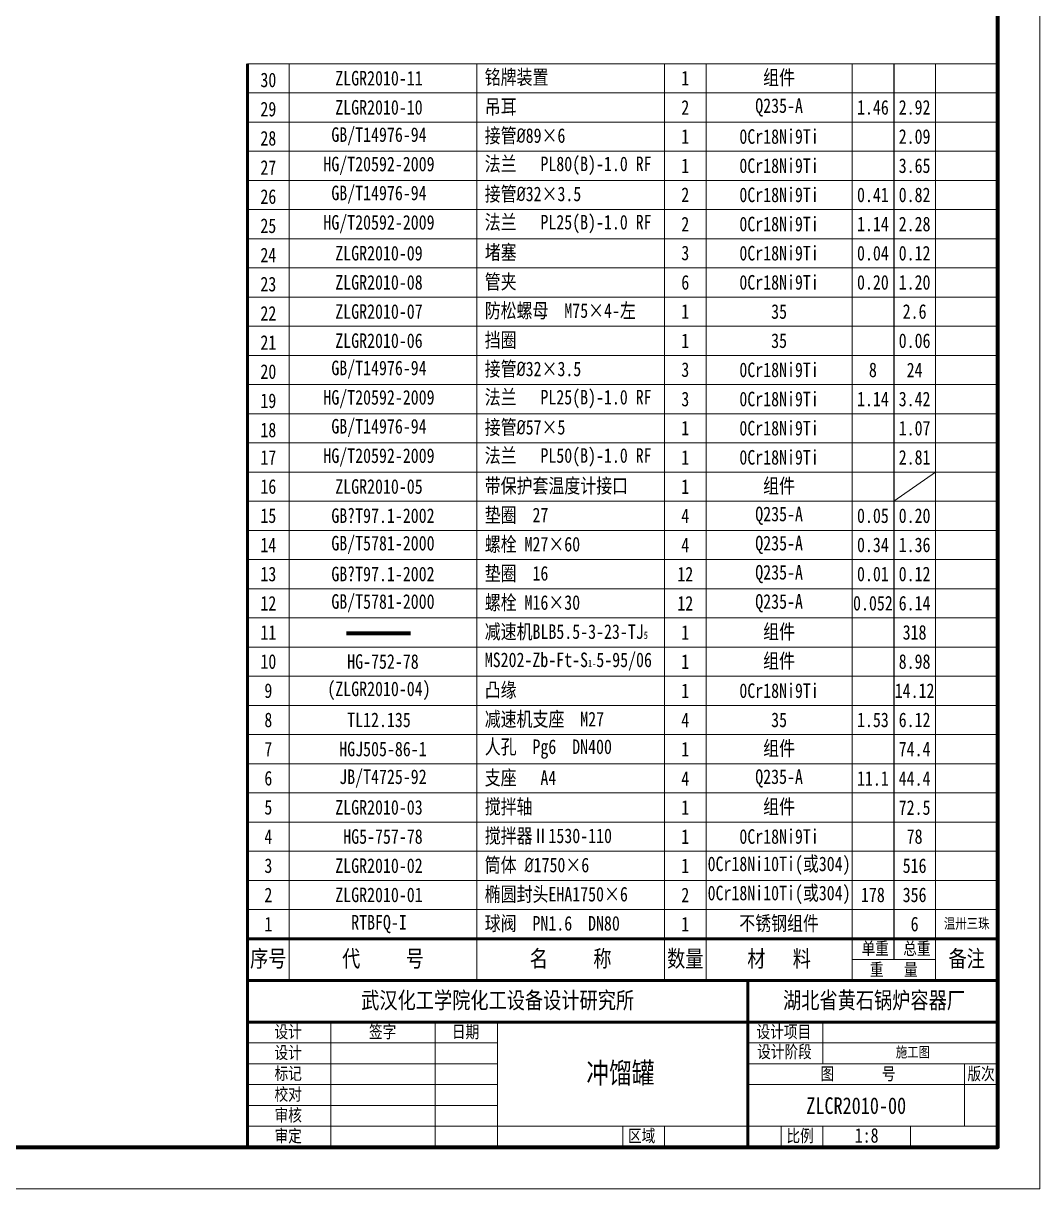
# Model space of a CAD drawing. Extents: x -49005 to 5786, y 3040 to 28144.
# Drawn here: x -46219 to -44269, y 17833 to 20071 of the extents above; entities that cross this region are included whole.
import ezdxf

# ---------------------------------------------------------------- set-up
doc = ezdxf.new("R2010")
doc.units = 0
doc.header["$LTSCALE"] = 6
doc.layers.get('0').update_dxf_attribs({"linetype": 'CONTINUOUS', "lineweight": 20})
doc.layers.add('CON', color=7, linetype='CONTINUOUS', lineweight=70)
doc.layers.add('harch', color=3, linetype='CONTINUOUS')
doc.styles.get("Standard").update_dxf_attribs({"font": 'SIMFANG.TTF', "width": 0.8})

msp = doc.modelspace()

# ---------------------------------------------------------------- linework, layer by layer
at = {"lineweight": 50}
for p, q in [((-45788.64, 18233.49), (-45788.64, 19993.49)), ((-45788.64, 18313.49), (-44348.64, 18313.49)), ((-45788.64, 18233.49), (-44348.64, 18233.49)), ((-45788.64, 18233.49), (-45788.64, 17913.49)), ((-44828.64, 17913.49), (-44828.64, 18233.49)), ((-45788.64, 18153.49), (-44348.64, 18153.49))]:
    msp.add_line(p, q, dxfattribs=at)
for p, q in [((-45788.64, 19993.49), (-44348.64, 19993.49)), ((-45708.64, 19993.49), (-45708.64, 18233.49)), ((-45348.64, 19993.49), (-45348.64, 18233.49)), ((-44988.64, 19993.49), (-44988.64, 18233.49)), ((-44908.64, 19993.49), (-44908.64, 18233.49)), ((-44628.64, 19993.49), (-44628.64, 18233.49)), ((-44468.64, 19993.49), (-44468.64, 18233.49)), ((-45788.64, 19937.49), (-44348.64, 19937.49)), ((-45788.64, 19881.49), (-44348.64, 19881.49)), ((-45788.64, 19825.49), (-44348.64, 19825.49)), ((-45788.64, 19769.49), (-44348.64, 19769.49)), ((-45788.64, 19713.49), (-44348.64, 19713.49)), ((-45788.64, 19657.49), (-44348.64, 19657.49)), ((-45788.64, 19601.49), (-44348.64, 19601.49)), ((-45788.64, 19545.49), (-44348.64, 19545.49)), ((-45788.64, 19489.49), (-44348.64, 19489.49)), ((-45788.64, 19433.49), (-44348.64, 19433.49)), ((-45788.64, 19377.49), (-44348.64, 19377.49)), ((-45788.64, 19321.49), (-44348.64, 19321.49)), ((-45788.64, 19265.49), (-44348.64, 19265.49)), ((-45788.64, 19209.49), (-44348.64, 19209.49)), ((-45788.64, 19153.49), (-44348.64, 19153.49)), ((-45788.64, 19097.49), (-44348.64, 19097.49)), ((-45788.64, 19041.49), (-44348.64, 19041.49)), ((-45788.64, 18985.49), (-44348.64, 18985.49)), ((-45788.64, 18929.49), (-44348.64, 18929.49)), ((-45788.64, 18873.49), (-44348.64, 18873.49)), ((-45788.64, 18817.49), (-44348.64, 18817.49)), ((-45788.64, 18761.49), (-44348.64, 18761.49)), ((-45788.64, 18705.49), (-44348.64, 18705.49)), ((-45788.64, 18649.49), (-44348.64, 18649.49)), ((-45788.64, 18593.49), (-44348.64, 18593.49)), ((-45788.64, 18537.49), (-44348.64, 18537.49)), ((-45788.64, 18481.49), (-44348.64, 18481.49)), ((-45788.64, 18425.49), (-44348.64, 18425.49)), ((-45788.64, 18369.49), (-44348.64, 18369.49)), ((-44628.64, 18273.49), (-44468.64, 18273.49)), ((-45788.64, 18233.49), (-44348.64, 18233.49)), ((-45788.64, 18233.49), (-45308.64, 18233.49)), ((-45628.64, 17913.49), (-45628.64, 18153.49)), ((-45428.64, 17913.49), (-45428.64, 18153.49)), ((-45308.64, 17913.49), (-45308.64, 18153.49)), ((-44684.64, 18073.49), (-44684.64, 18153.49)), ((-45788.64, 18113.49), (-45308.64, 18113.49)), ((-44828.64, 18113.49), (-44348.64, 18113.49)), ((-45788.64, 18073.49), (-45308.64, 18073.49)), ((-44828.64, 18073.49), (-44348.64, 18073.49)), ((-44412.64, 18073.49), (-44412.64, 17953.49)), ((-44348.64, 18073.49), (-44412.64, 18073.49)), ((-45788.64, 18033.49), (-45308.64, 18033.49)), ((-44828.64, 18033.49), (-44348.64, 18033.49)), ((-45788.64, 17993.49), (-45308.64, 17993.49)), ((-45788.64, 17953.49), (-44348.64, 17953.49)), ((-45068.64, 17913.49), (-45068.64, 17953.49)), ((-44988.64, 17913.49), (-44988.64, 17953.49)), ((-44764.64, 17913.49), (-44764.64, 17953.49)), ((-44684.64, 17913.49), (-44684.64, 17953.49)), ((-44516.64, 17913.49), (-44516.64, 17953.49))]:
    msp.add_line(p, q)
at = {"lineweight": -2}
msp.add_line((-44548.64, 19993.49), (-44548.64, 18273.49), dxfattribs=at)
at = {"lineweight": 70}
msp.add_line((-45598.55, 18899.91), (-45475.69, 18899.91), dxfattribs=at)
msp.add_lwpolyline([(-49004.64, 17833.49), (-44268.64, 17833.49), (-44268.64, 24545.49), (-49004.64, 24545.49)], close=True)
msp.add_lwpolyline([(-48804.64, 17913.49), (-44348.64, 17913.49), (-44348.64, 24465.49), (-48804.64, 24465.49)], close=True, dxfattribs=at)
at = {"layer": 'harch', "lineweight": 18}
msp.add_line((-44548.64, 19153.49), (-44468.64, 19209.49), dxfattribs=at)

# ---------------------------------------------------------------- texts
for s, insert, char_height, width, attachment_point in [(' 铭牌装置', (-45348.64, 19965.95), 28, 360, 4), ('组件', (-44768.64, 19965.49), 28, 280, 5), ('30', (-45748.64, 19962.17), 28, 80, 5), ('ZLGR2010-11', (-45536.32, 19965.49), 28, 344.6332, 5), ('1', (-44948.64, 19965.95), 28, 80, 5), ('29', (-45748.64, 19906.17), 28, 80, 5), ('ZLGR2010-10', (-45536.32, 19909.49), 28, 344.6332, 5), (' 吊耳', (-45348.64, 19909.49), 28, 360, 4), ('2', (-44948.64, 19909.49), 28, 80, 5), ('Q235-A', (-44768.64, 19909.49), 28, 280, 5), ('1.46', (-44588.64, 19909.49), 28, 80, 5), ('2.92', (-44508.64, 19909.49), 28, 80, 5), ('GB/T14976-94', (-45536.32, 19853.95), 28, 344.6332, 5), (' 接管{\\Fisocp|c134;%%C}89×6', (-45348.64, 19853.95), 28, 360, 4), ('28', (-45748.64, 19850.17), 28, 80, 5), ('1', (-44948.64, 19853.95), 28, 80, 5), ('0Cr18Ni9Ti', (-44768.64, 19853.49), 28, 280, 5), ('2.09', (-44508.64, 19853.49), 28, 80, 5), ('27', (-45748.64, 19794.17), 28, 80, 5), ('HG/T20592-2009', (-45536.32, 19797.49), 28, 344.6332, 5), (' 法兰   PL80(B)-1.0 RF ', (-45348.64, 19797.49), 28, 360, 4), ('1', (-44948.64, 19797.49), 28, 80, 5), ('0Cr18Ni9Ti', (-44768.64, 19797.49), 28, 280, 5), ('3.65', (-44508.64, 19797.49), 28, 80, 5), ('GB/T14976-94', (-45536.32, 19741.95), 28, 344.6332, 5), (' 接管{\\Fisocp|c134;%%C}32×3.5', (-45348.64, 19741.95), 28, 360, 4), ('26', (-45748.64, 19738.17), 28, 80, 5), ('2', (-44948.64, 19741.95), 28, 80, 5), ('0Cr18Ni9Ti', (-44768.64, 19741.49), 28, 280, 5), ('0.41', (-44588.64, 19741.49), 28, 80, 5), ('0.82', (-44508.64, 19741.49), 28, 80, 5), ('25', (-45748.64, 19682.17), 28, 80, 5), ('HG/T20592-2009', (-45536.32, 19685.49), 28, 344.6332, 5), (' 法兰   PL25(B)-1.0 RF ', (-45348.64, 19685.49), 28, 360, 4), ('2', (-44948.64, 19685.49), 28, 80, 5), ('0Cr18Ni9Ti', (-44768.64, 19685.49), 28, 280, 5), ('1.14', (-44588.64, 19685.49), 28, 80, 5), ('2.28', (-44508.64, 19685.49), 28, 80, 5), (' 堵塞 ', (-45348.64, 19629.95), 28, 360, 4), ('24', (-45748.64, 19626.17), 28, 80, 5), ('ZLGR2010-09', (-45536.32, 19629.49), 28, 344.6332, 5), ('3', (-44948.64, 19629.95), 28, 80, 5), ('0Cr18Ni9Ti', (-44768.64, 19629.49), 28, 280, 5), ('0.04', (-44588.64, 19629.49), 28, 80, 5), ('0.12', (-44508.64, 19629.49), 28, 80, 5), ('23', (-45748.64, 19570.17), 28, 80, 5), ('ZLGR2010-08', (-45536.32, 19573.49), 28, 344.6332, 5), (' 管夹 ', (-45348.64, 19573.49), 28, 360, 4), ('6', (-44948.64, 19573.49), 28, 80, 5), ('0Cr18Ni9Ti', (-44768.64, 19573.49), 28, 280, 5), ('0.20', (-44588.64, 19573.49), 28, 80, 5), ('1.20', (-44508.64, 19573.49), 28, 80, 5), (' 防松螺母  M75×4-左 ', (-45348.64, 19517.95), 28, 360, 4), ('22', (-45748.64, 19514.17), 28, 80, 5), ('ZLGR2010-07', (-45536.32, 19517.49), 28, 344.6332, 5), ('1', (-44948.64, 19517.95), 28, 80, 5), ('35', (-44768.64, 19517.49), 28, 280, 5), ('2.6', (-44508.64, 19517.49), 28, 80, 5), ('21', (-45748.64, 19458.17), 28, 80, 5), ('ZLGR2010-06', (-45536.32, 19461.49), 28, 344.6332, 5), (' 挡圈 ', (-45348.64, 19461.49), 28, 360, 4), ('1', (-44948.64, 19461.49), 28, 80, 5), ('35', (-44768.64, 19461.49), 28, 280, 5), ('0.06', (-44508.64, 19461.49), 28, 80, 5), ('GB/T14976-94', (-45536.32, 19405.95), 28, 344.6332, 5), (' 接管{\\Fisocp|c134;%%C}32×3.5', (-45348.64, 19405.95), 28, 360, 4), ('20', (-45748.64, 19402.17), 28, 80, 5), ('3', (-44948.64, 19405.95), 28, 80, 5), ('0Cr18Ni9Ti', (-44768.64, 19405.49), 28, 280, 5), ('8', (-44588.64, 19405.49), 28, 80, 5), ('24', (-44508.64, 19405.49), 28, 80, 5), ('19', (-45748.64, 19346.17), 28, 80, 5), ('HG/T20592-2009', (-45536.32, 19349.49), 28, 344.6332, 5), (' 法兰   PL25(B)-1.0 RF ', (-45348.64, 19349.49), 28, 360, 4), ('3', (-44948.64, 19349.49), 28, 80, 5), ('0Cr18Ni9Ti', (-44768.64, 19349.49), 28, 280, 5), ('1.14', (-44588.64, 19349.49), 28, 80, 5), ('3.42', (-44508.64, 19349.49), 28, 80, 5), ('GB/T14976-94', (-45536.32, 19293.95), 28, 344.6332, 5), (' 接管{\\Fisocp|c134;%%C}57×5', (-45348.64, 19293.95), 28, 360, 4), ('18', (-45748.64, 19290.17), 28, 80, 5), ('1', (-44948.64, 19293.95), 28, 80, 5), ('0Cr18Ni9Ti', (-44768.64, 19293.49), 28, 280, 5), ('1.07', (-44508.64, 19293.49), 28, 80, 5), ('17', (-45748.64, 19237.49), 28, 80, 5), ('HG/T20592-2009', (-45536.32, 19237.49), 28, 344.6332, 5), (' 法兰   PL50(B)-1.0 RF ', (-45348.64, 19237.49), 28, 360, 4), ('1', (-44948.64, 19237.49), 28, 80, 5), ('0Cr18Ni9Ti', (-44768.64, 19237.49), 28, 280, 5), ('2.81', (-44508.64, 19237.49), 28, 80, 5), (' 带保护套温度计接口', (-45348.64, 19181.49), 28, 360, 4), ('组件', (-44768.64, 19181.49), 28, 280, 5), ('16', (-45748.64, 19181.49), 28, 80, 5), ('ZLGR2010-05', (-45536.32, 19181.49), 28, 344.6332, 5), ('1', (-44948.64, 19181.49), 28, 80, 5), ('15', (-45748.64, 19125.49), 28, 80, 5), (' GB?T97.1-2002', (-45536.32, 19125.49), 28, 344.6332, 5), (' 垫圈  27', (-45348.64, 19125.49), 28, 360, 4), ('4', (-44948.64, 19125.49), 28, 80, 5), ('Q235-A', (-44768.64, 19125.49), 28, 280, 5), ('0.05', (-44588.64, 19125.49), 28, 80, 5), ('0.20', (-44508.64, 19125.49), 28, 80, 5), (' GB/T5781-2000', (-45536.32, 19069.49), 28, 344.6332, 5), (' 螺栓 M27×60 ', (-45348.64, 19069.49), 28, 452.8672, 4), ('Q235-A', (-44768.64, 19069.49), 28, 280, 5), ('14', (-45748.64, 19069.49), 28, 80, 5), ('4', (-44948.64, 19069.49), 28, 80, 5), ('0.34', (-44588.64, 19069.49), 28, 80, 5), ('1.36', (-44508.64, 19069.49), 28, 80, 5), ('13', (-45748.64, 19013.49), 28, 80, 5), (' GB?T97.1-2002', (-45536.32, 19013.49), 28, 344.6332, 5), (' 垫圈  16', (-45348.64, 19013.49), 28, 360, 4), ('12', (-44948.64, 19013.49), 28, 80, 5), ('Q235-A', (-44768.64, 19013.49), 28, 280, 5), ('0.01', (-44588.64, 19013.49), 28, 80, 5), ('0.12', (-44508.64, 19013.49), 28, 80, 5), (' GB/T5781-2000', (-45536.32, 18957.49), 28, 344.6332, 5), (' 螺栓 M16×30 ', (-45348.64, 18957.49), 28, 452.8672, 4), ('Q235-A', (-44768.64, 18957.49), 28, 280, 5), ('12', (-45748.64, 18957.49), 28, 80, 5), ('12', (-44948.64, 18957.49), 28, 80, 5), ('0.052', (-44588.64, 18957.49), 28, 80, 5), ('6.14', (-44508.64, 18957.49), 28, 80, 5), ('11', (-45748.64, 18901.49), 28, 80, 5), (' 减速机BLB5.5-3-23-TJ{\\H0.5x;5}', (-45348.64, 18901.49), 28, 360, 4), ('1', (-44948.64, 18901.49), 28, 80, 5), ('组件', (-44768.64, 18901.49), 28, 280, 5), ('318', (-44508.64, 18901.49), 28, 80, 5), (' MS202-Zb-Ft-S{\\H0.5x;1-}5-95/06', (-45348.64, 18845.49), 28, 360, 4), ('组件', (-44768.64, 18845.49), 28, 280, 5), ('10', (-45748.64, 18845.49), 28, 80, 5), (' HG-752-78', (-45536.32, 18845.49), 28, 344.6332, 5), ('1', (-44948.64, 18845.49), 28, 80, 5), ('8.98', (-44508.64, 18845.49), 28, 80, 5), ('9', (-45748.64, 18789.49), 28, 80, 5), ('(ZLGR2010-04)', (-45536.32, 18789.49), 28, 344.6332, 5), (' 凸缘', (-45348.64, 18789.49), 28, 360, 4), ('1', (-44948.64, 18789.49), 28, 80, 5), ('0Cr18Ni9Ti', (-44768.64, 18789.49), 28, 280, 5), ('14.12', (-44508.64, 18789.49), 28, 80, 5), (' 减速机支座  M27', (-45348.64, 18733.49), 28, 360, 4), ('8', (-45748.64, 18733.49), 28, 80, 5), ('TL12.135', (-45536.32, 18733.49), 28, 344.6332, 5), ('4', (-44948.64, 18733.49), 28, 80, 5), ('35', (-44768.64, 18733.49), 28, 280, 5), ('1.53', (-44588.64, 18733.49), 28, 80, 5), ('6.12', (-44508.64, 18733.49), 28, 80, 5), ('7', (-45748.64, 18677.49), 28, 80, 5), (' HGJ505-86-1', (-45536.32, 18677.49), 28, 344.6332, 5), (' 人孔  Pg6  DN400', (-45348.64, 18677.49), 28, 360, 4), ('1', (-44948.64, 18677.49), 28, 80, 5), ('组件', (-44768.64, 18677.49), 28, 280, 5), ('74.4', (-44508.64, 18677.49), 28, 80, 5), (' JB/T4725-92', (-45536.32, 18621.06), 28, 344.6332, 5), (' 支座   A4', (-45348.64, 18621.06), 28, 360, 4), ('6', (-45748.64, 18621.49), 28, 80, 5), ('4', (-44948.64, 18621.06), 28, 80, 5), ('Q235-A', (-44768.64, 18621.06), 28, 280, 5), ('11.1', (-44588.64, 18621.06), 28, 80, 5), ('44.4', (-44508.64, 18621.06), 28, 80, 5), ('5', (-45748.64, 18565.49), 28, 80, 5), ('ZLGR2010-03', (-45536.32, 18565.49), 28, 344.6332, 5), (' 搅拌轴', (-45348.64, 18565.49), 28, 360, 4), ('1', (-44948.64, 18565.49), 28, 80, 5), ('组件', (-44768.64, 18565.49), 28, 280, 5), ('72.5', (-44508.64, 18565.06), 28, 80, 5), (' 搅拌器Ⅱ1530-110', (-45348.64, 18509.49), 28, 360, 4), ('4', (-45748.64, 18509.49), 28, 80, 5), (' HG5-757-78', (-45536.32, 18509.49), 28, 344.6332, 5), ('1', (-44948.64, 18509.49), 28, 80, 5), ('0Cr18Ni9Ti', (-44768.64, 18509.49), 28, 280, 5), ('78', (-44508.64, 18509.49), 28, 80, 5), ('3', (-45748.64, 18453.49), 28, 80, 5), ('ZLGR2010-02', (-45536.32, 18453.49), 28, 344.6332, 5), (' 筒体 {\\Fisocp|c134;%%C}1750×6', (-45348.64, 18453.49), 28, 360, 4), ('1', (-44948.64, 18453.49), 28, 80, 5), ('0Cr18Ni10Ti(或304)', (-44768.64, 18453.49), 28, 280, 5), ('516', (-44508.64, 18453.49), 28, 80, 5), (' 椭圆封头EHA1750×6', (-45348.64, 18397.49), 28, 360, 4), ('0Cr18Ni10Ti(或304)', (-44768.64, 18397.49), 28, 280, 5), ('2', (-45748.64, 18397.49), 28, 80, 5), ('ZLGR2010-01', (-45536.32, 18397.49), 28, 344.6332, 5), ('2', (-44948.64, 18397.49), 28, 80, 5), ('178', (-44588.64, 18397.49), 28, 80, 5), ('356', (-44508.64, 18397.49), 28, 80, 5), ('1', (-45748.64, 18341.49), 28, 80, 5), ('RTBFQ-I', (-45536.32, 18341.49), 28, 344.6332, 5), (' 球阀  PN1.6  DN80 ', (-45348.64, 18341.49), 28, 397.8708, 4), ('1', (-44948.64, 18341.49), 28, 80, 5), ('不锈钢组件', (-44768.64, 18341.49), 28, 280, 5), ('6', (-44508.64, 18341.49), 28, 80, 5), ('单重 ', (-44584.23, 18293.49), 24, 73.232, 5), ('序号', (-45748.64, 18273.49), 32, 80, 5), ('代     号', (-45528.64, 18273.49), 32, 360, 5), ('名     称', (-45168.64, 18273.49), 32, 360, 5), ('数量', (-44948.64, 18273.49), 32, 80, 5), ('材   料', (-44768.64, 18273.49), 32, 280, 5), ('备注', (-44408.64, 18273.49), 32, 120, 5), ('重   量', (-44548.64, 18253.49), 24, 160, 5), ('武汉化工学院化工设备设计研究所', (-45308.64, 18193.49), 32, 960, 5), ('湖北省黄石锅炉容器厂', (-44586.48, 18193.49), 32, 960, 5), ('设计', (-45710.52, 18133.49), 24, 120, 5), ('签字', (-45529.38, 18133.49), 24, 120, 5), ('日期', (-45370.24, 18133.49), 24, 120, 5), ('设计项目', (-44759.47, 18133.51), 24, 120, 5), ('设计', (-45710.52, 18093.49), 24, 120, 5), ('设计阶段', (-44758.4, 18095.23), 24, 120, 5), ('\\pt180.043;{\\H0.8333x;施工图}', (-44511.96, 18094.65), 24, 108.392, 5), ('冲馏罐', (-45073.08, 18053.49), 40, 471.1164, 5), ('标记', (-45710.52, 18053.49), 24, 120, 5), ('\\pt180.043;图       号', (-44617.05, 18052.89), 24, 265.9647, 5), ('版次', (-44381.1, 18052.89), 24, 120, 5), ('校对', (-45710.52, 18013.49), 24, 120, 5), ('审核', (-45710.52, 17973.49), 24, 120, 5), ('ZLCR2010-00', (-44620.64, 17992.7), 32, 416, 5), ('审定', (-45710.52, 17933.49), 24, 120, 5), ('区域', (-45032.27, 17933.79), 24, 120, 5), ('比例', (-44728.27, 17933.79), 24, 120, 5), ('{\\H0.875x;1:8}', (-44600.64, 17935.61), 32, 168, 5)]:
    msp.add_mtext(s, dxfattribs=dict(insert=insert, char_height=char_height, width=width, attachment_point=attachment_point))
at = {"lineweight": 70, "insert": (-44504.23, 18293.49), "char_height": 24, "width": 73.232, "attachment_point": 5}
msp.add_mtext('总重 ', dxfattribs=at)
at = {"layer": 'CON', "lineweight": 70, "insert": (-44408.64, 18341.49), "char_height": 20, "width": 960, "attachment_point": 5}
msp.add_mtext('温卅三珠', dxfattribs=at)

doc.saveas('drawing.dxf')
